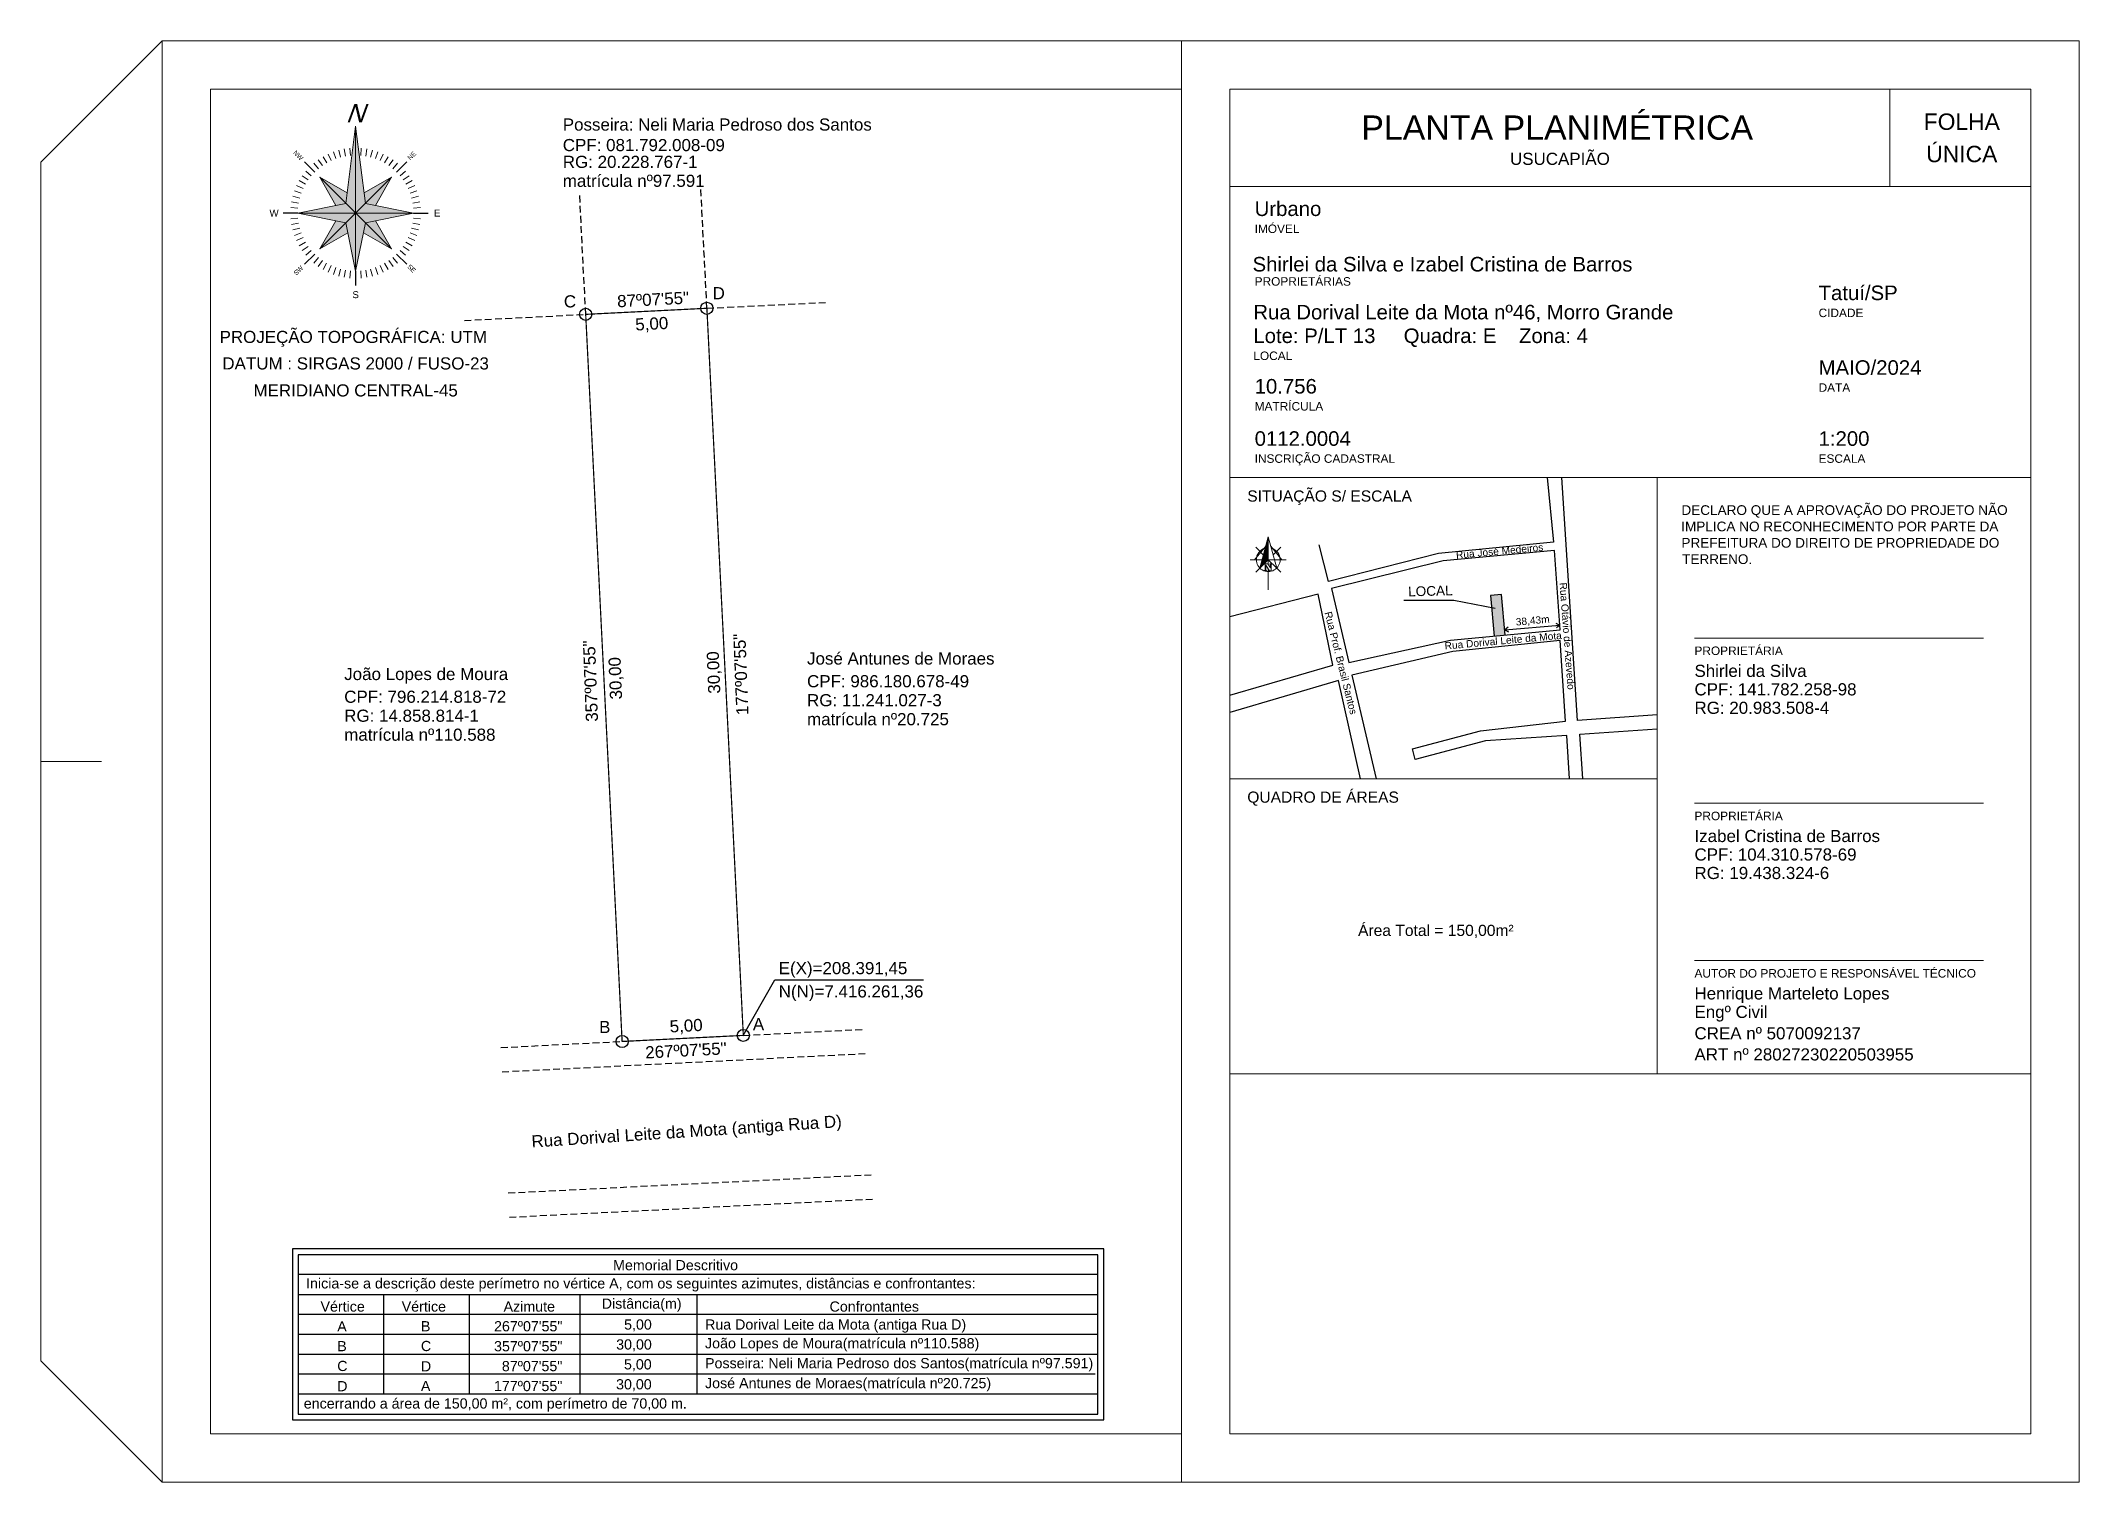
# Paper-space layout 'Layout1' of a CAD drawing. Header units: metres, sheet in millimetres. Extents: x 80 to 500, y 37 to 334.
# The model-space entities are those that its viewports show. They can reach past a viewport. Long polylines and large blocks are cut down to what shows.
import ezdxf
from ezdxf.enums import TextEntityAlignment as Align

# ---------------------------------------------------------------- set-up
doc = ezdxf.new("R2010")
doc.units = ezdxf.units.M
doc.linetypes.add('DASHED', pattern=[0.75, 0.5, -0.25])
for name, color, linetype in [('Confrontante', 2, 'Continuous'), ('D-LIMITES-TXT', 1, 'Continuous'), ('DIVISA', 5, 'Continuous'), ('FOLHA', 7, 'Continuous'), ('LEV', 8, 'DASHED'), ('Nome Rua', 7, 'Continuous'), ('Pontos de divisa', 7, 'Continuous'), ('Quadro Memorial Descritivo', 7, 'Continuous'), ('VP', 6, 'Continuous')]:
    doc.layers.add(name, color=color, linetype=linetype)
doc.layers.add('Hat Mapa', color=7, linetype='Continuous', lineweight=0, true_color=0xd6e6f5)
for name, color, linetype, lineweight in [('Selo', 7, 'Continuous', 0), ('T-NORTEROSA-02', 250, 'Continuous', 20), ('T-NORTEROSA-03', 7, 'Continuous', 30), ('T-NORTEROSA-07', 7, 'Continuous', 25), ('T-NORTEROSA-SOL', 8, 'Continuous', 15)]:
    doc.layers.add(name, color=color, linetype=linetype, lineweight=lineweight)
doc.styles.add('4.0', font='arial.ttf', dxfattribs={"width": 2, "height": 4})
doc.styles.add('ARIAL', font='arial.ttf')
doc.styles.add('CL120A', font='arial.ttf', dxfattribs={"height": 4.572})
doc.styles.add('CL80A', font='arial.ttf', dxfattribs={"height": 3.048})
doc.styles.add('PDF Arial', font='arial.ttf')
doc.styles.add('Selo_Arial', font='arial.ttf')

# ---------------------------------------------------------------- blocks, each defined once
blk = doc.blocks.new('VD_ANONYM_3628')
at = {"color": 0, "linetype": 'Continuous'}
for p, q in [((143.4, -424.1), (147.6, -419.8)), ((143.6, -423.4), (147.6, -419.3)), ((143.8, -422.6), (147.6, -418.8)), ((144, -421.9), (147.6, -418.2)), ((144.2, -421.2), (147.6, -417.7)), ((144.4, -420.4), (147.6, -417.2)), ((144.6, -419.7), (147.6, -416.7)), ((144.8, -419), (147.6, -416.1)), ((145, -418.3), (147.6, -415.6)), ((145.2, -417.5), (147.6, -415.1)), ((145.4, -416.8), (147.6, -414.5)), ((145.6, -416.1), (147.6, -414)), ((145.8, -415.3), (147.6, -413.5)), ((146, -414.6), (147.6, -412.9)), ((146.2, -413.9), (147.6, -412.4)), ((146.4, -413.1), (147.6, -411.9)), ((146.6, -412.4), (147.6, -411.3)), ((146.8, -411.7), (147.6, -410.8)), ((147, -411), (147.6, -410.3)), ((147.2, -410.2), (147.6, -409.8)), ((147.4, -409.5), (147.6, -409.2)), ((147.6, -408.8), (147.6, -408.7)), ((142.8, -426.3), (147.6, -421.4)), ((143, -425.6), (147.6, -420.9)), ((143.2, -424.8), (147.6, -420.4))]:
    blk.add_line(p, q, dxfattribs=at)
blk = doc.blocks.new('NORTE_04')
at = {"linetype": 'Continuous'}
for p, q in [((-13.4, 0), (2.7, 0)), ((-2.9, 2.9), (-7.4, 7.4)), ((0, 3.7), (0, 10.6)), ((2.9, 2.9), (7.4, 7.4)), ((5.5, 0), (17.8, 0)), ((-2.9, -2.9), (-7.4, -7.4)), ((0, -3.7), (0, -10.6)), ((2.9, -2.9), (7.4, -7.4))]:
    blk.add_line(p, q, dxfattribs=at)
for points in [[(5, -5), (-13.4, 0), (4.9, 5), (0, 0), (5, -5)], [(0, -8), (0, 8), (-7.9, 1.5)], [(5.9, -1.5), (6, -1.5), (6.1, -1.5), (6.1, -1.5), (6.2, -1.5), (6.2, -1.5), (6.3, -1.5), (6.3, -1.5), (6.3, -1.4), (6.3, -1.4), (6.3, -1.4), (6.3, -1.3), (6.4, -1.3), (6.4, -1.2), (6.4, -1.2), (6.4, -1.1), (6.4, -1), (6.5, -1), (6.5, -2.3), (6.4, -2.3), (6.4, -2.3), (6.4, -2.2), (6.4, -2.2), (6.4, -2.1), (6.4, -2), (6.3, -2), (6.3, -1.9), (6.3, -1.9), (6.3, -1.9), (6.3, -1.9), (6.3, -1.8), (6.2, -1.8), (6.2, -1.8), (6.1, -1.8), (6.1, -1.8), (6, -1.8), (5.9, -1.8), (2.7, -1.8), (2.7, -2.3), (2.5, -2.3), (2.5, -0.2), (4.7, 1.4), (3.1, 1.4), (3.1, 1.4), (3, 1.4), (2.9, 1.4), (2.9, 1.4), (2.8, 1.4), (2.8, 1.4), (2.8, 1.4), (2.8, 1.3), (2.7, 1.3), (2.7, 1.3), (2.7, 1.2), (2.7, 1.2), (2.7, 1.1), (2.7, 1), (2.7, 1), (2.7, 0.9), (2.7, 0.9), (2.5, 0.9), (2.5, 2.2), (2.7, 2.2), (2.7, 2.2), (2.7, 2.1), (2.7, 2), (2.7, 2), (2.7, 1.9), (2.7, 1.9), (2.7, 1.8), (2.7, 1.8), (2.7, 1.8), (2.8, 1.7), (2.8, 1.7), (2.8, 1.7), (2.9, 1.7), (2.9, 1.7), (3, 1.7), (3.1, 1.7), (3.1, 1.7), (6.5, 1.7), (6.5, 0.8), (3.3, -1.5), (5.9, -1.5), (5.9, -1.5)], [(-7.9, -1.5), (0, -8)]]:
    blk.add_lwpolyline(points, dxfattribs=at)
for start, end in [(90, 164.973), (270, 90), (195.027, 270)]:
    blk.add_arc((0, 0), 7, start, end, dxfattribs=at)
at = {"linetype": 'Continuous', "rotation": 90.00000034377499}
blk.add_blockref('VD_ANONYM_3628', (-421.9, -147.6), dxfattribs=at)
blk = doc.blocks.new('Rosa dos Ventos')
at = {"layer": 'T-NORTEROSA-07'}
for points in [[(0, 38.06), (-4.26, 4.26), (0, 0)], [(-15.7, 15.7), (-8.64, 3.38), (-4.26, 4.26)], [(3.69, 8.82), (4.26, 4.26), (15.7, 15.7)], [(-25.38, 0), (-4.26, -4.26), (0, 0)], [(25.38, 0), (4.26, 4.26), (0, 0)], [(4.26, -4.26), (0, 0), (0, -25.38)], [(-15.7, -15.7), (-3.38, -8.64), (-4.26, -4.26)], [(15.7, -15.7), (8.64, -3.38), (4.26, -4.26)]]:
    blk.add_hatch(color=256, dxfattribs=at).paths.add_polyline_path(points)
at = {"layer": 'T-NORTEROSA-SOL'}
for color, points in [(253, [(0, 38.06), (0, 0), (4.26, 4.26)]), (256, [(-4.26, 4.26), (-3.69, 8.82), (-15.7, 15.7)]), (256, [(4.26, 4.26), (8.64, 3.38), (15.7, 15.7)]), (256, [(-25.38, 0), (0, 0), (-4.26, 4.26)]), (256, [(0, -25.38), (0, 0), (-4.26, -4.26)]), (256, [(0, 0), (4.26, -4.26), (25.38, 0)]), (256, [(-4.26, -4.26), (-8.64, -3.38), (-15.7, -15.7)]), (256, [(4.26, -4.26), (3.38, -8.64), (15.7, -15.7)])]:
    blk.add_hatch(color=color, dxfattribs=at).paths.add_polyline_path(points)
at = {"layer": 'T-NORTEROSA-02'}
for p, q in [((-4.26, 4.26), (0, 38.06)), ((0, -25.38), (0, 38.06)), ((0, 38.06), (4.26, 4.26)), ((-8.68, 23.85), (-9.76, 26.83)), ((-6.57, 24.51), (-7.39, 27.58)), ((-4.41, 24.99), (-4.96, 28.11)), ((-2.21, 25.28), (-2.49, 28.44)), ((2.21, 25.28), (2.49, 28.44)), ((4.41, 24.99), (4.96, 28.11)), ((6.57, 24.51), (7.39, 27.58)), ((8.68, 23.85), (9.76, 26.83)), ((-19.44, 16.31), (-21.87, 18.35)), ((-16.31, 19.44), (-18.35, 21.87)), ((-14.56, 20.79), (-16.37, 23.39)), ((-12.69, 21.98), (-14.27, 24.72)), ((-10.72, 23), (-12.06, 25.87)), ((10.72, 23), (12.06, 25.87)), ((12.69, 21.98), (14.27, 24.72)), ((14.56, 20.79), (16.37, 23.39)), ((16.31, 19.44), (18.35, 21.87)), ((19.44, 16.31), (21.87, 18.35)), ((-23.85, 8.68), (-26.83, 9.76)), ((-23, 10.72), (-25.87, 12.06)), ((-21.98, 12.69), (-24.72, 14.27)), ((-20.79, 14.56), (-23.39, 16.37)), ((15.7, -15.7), (-15.7, 15.7)), ((-15.7, 15.7), (-8.64, 3.38)), ((15.7, 15.7), (-15.7, -15.7)), ((-3.69, 8.82), (-15.7, 15.7)), ((15.7, 15.7), (3.69, 8.82)), ((8.64, 3.38), (15.7, 15.7)), ((20.79, 14.56), (23.39, 16.37)), ((21.98, 12.69), (24.72, 14.27)), ((23, 10.72), (25.87, 12.06)), ((23.85, 8.68), (26.83, 9.76)), ((-25.28, 2.21), (-28.44, 2.49)), ((-24.99, 4.41), (-28.11, 4.96)), ((-24.51, 6.57), (-27.58, 7.39)), ((-25.38, 0), (-4.26, 4.26)), ((-25.38, 0), (-4.26, -4.26)), ((-25.38, 0), (25.38, 0)), ((25.38, 0), (4.26, 4.26)), ((4.26, -4.26), (25.38, 0)), ((24.51, 6.57), (27.58, 7.39)), ((24.99, 4.41), (28.11, 4.96)), ((25.28, 2.21), (28.44, 2.49)), ((-25.28, -2.21), (-28.44, -2.49)), ((-24.99, -4.41), (-28.11, -4.96)), ((-24.51, -6.57), (-27.58, -7.39)), ((-23.85, -8.68), (-26.83, -9.76)), ((-8.64, -3.38), (-15.7, -15.7)), ((-15.7, -15.7), (-3.38, -8.64)), ((-4.26, -4.26), (0, -25.38)), ((0, -25.38), (4.26, -4.26)), ((15.7, -15.7), (3.38, -8.64)), ((15.7, -15.7), (8.64, -3.38)), ((23.85, -8.68), (26.83, -9.76)), ((24.51, -6.57), (27.58, -7.39)), ((24.99, -4.41), (28.11, -4.96)), ((25.28, -2.21), (28.44, -2.49)), ((-23, -10.72), (-25.87, -12.06)), ((-21.98, -12.69), (-24.72, -14.27)), ((-20.79, -14.56), (-23.39, -16.37)), ((-19.44, -16.31), (-21.87, -18.35)), ((19.44, -16.31), (21.87, -18.35)), ((20.79, -14.56), (23.39, -16.37)), ((21.98, -12.69), (24.72, -14.27)), ((23, -10.72), (25.87, -12.06)), ((-16.31, -19.44), (-18.35, -21.87)), ((-14.56, -20.79), (-16.37, -23.39)), ((-12.69, -21.98), (-14.27, -24.72)), ((-10.72, -23), (-12.06, -25.87)), ((-8.68, -23.85), (-9.76, -26.83)), ((-6.57, -24.51), (-7.39, -27.58)), ((-4.41, -24.99), (-4.96, -28.11)), ((-2.21, -25.28), (-2.49, -28.44)), ((2.21, -25.28), (2.49, -28.44)), ((4.41, -24.99), (4.96, -28.11)), ((6.57, -24.51), (7.39, -27.58)), ((8.68, -23.85), (9.76, -26.83)), ((10.72, -23), (12.06, -25.87)), ((12.69, -21.98), (14.27, -24.72)), ((14.56, -20.79), (16.37, -23.39)), ((16.31, -19.44), (18.35, -21.87))]:
    blk.add_line(p, q, dxfattribs=at)
at = {"layer": 'T-NORTEROSA-03'}
for p, q in [((-17.94, 17.94), (-22.43, 22.43)), ((17.94, 17.94), (22.43, 22.43)), ((-25.38, 0), (-31.72, 0)), ((25.38, 0), (31.72, 0)), ((-17.94, -17.94), (-22.43, -22.43)), ((0, -25.38), (0, -31.72)), ((17.94, -17.94), (22.43, -22.43))]:
    blk.add_line(p, q, dxfattribs=at)
at = {"layer": 'T-NORTEROSA-02', "style": 'CL80A'}
for s, rotation, p in [('NW', 315, (-25.14, 25.3)), ('NE', 45, (24.58, 25.15)), ('SW', 45, (-25.08, -25.13)), ('SE', 315, (24.54, -24.29))]:
    blk.add_text(s, height=2.032, rotation=rotation, dxfattribs=at).set_placement(p, align=Align.MIDDLE)
at = {"layer": 'T-NORTEROSA-02', "style": 'CL120A'}
for s, p in [('W', (-35.72, 0)), ('E', (35.72, 0)), ('S', (0, -35.72))]:
    blk.add_text(s, height=3.05, dxfattribs=at).set_placement(p, align=Align.MIDDLE)
at = {"layer": 'T-NORTEROSA-03', "style": 'CL120A', "oblique": 20}
blk.add_text('N', height=8, dxfattribs=at).set_placement((-0.35, 43.81), align=Align.MIDDLE)

msp = doc.modelspace()

# ---------------------------------------------------------------- linework, layer by layer
at = {"layer": 'DIVISA', "const_width": 0.05}
msp.add_lwpolyline([(208391.453, 7416261.364), (208386.459, 7416261.114), (208384.958, 7416291.077), (208389.952, 7416291.327)], close=True, dxfattribs=at)
at = {"layer": 'LEV', "ltscale": 14}
for points in [[(208384.958, 7416291.077), (208384.708, 7416296.07)], [(208389.952, 7416291.327), (208389.702, 7416296.321)], [(208379.964, 7416290.827), (208384.958, 7416291.077)], [(208389.952, 7416291.327), (208394.946, 7416291.577)], [(208391.453, 7416261.364), (208396.447, 7416261.615)], [(208381.466, 7416260.864), (208386.459, 7416261.114)], [(208381.516, 7416259.865), (208396.497, 7416260.616)], [(208381.766, 7416254.872), (208396.747, 7416255.622)], [(208381.816, 7416253.873), (208396.797, 7416254.623)]]:
    msp.add_lwpolyline(points, dxfattribs=at)
at = {"layer": 'Pontos de divisa'}
msp.add_lwpolyline([(208391.453, 7416261.364), (208392.753, 7416263.658), (208398.873, 7416263.658)], dxfattribs=at)
for centre in [(208384.958, 7416291.077), (208389.952, 7416291.327), (208391.453, 7416261.364), (208386.459, 7416261.114)]:
    msp.add_circle(centre, 0.25, dxfattribs=at)

# ---------------------------------------------------------------- texts
at = {"layer": 'Confrontante', "linetype": 'Continuous', "style": 'ARIAL'}
msp.add_text('Posseira: Neli Maria Pedroso dos Santos', height=0.5, rotation=0, dxfattribs=at).set_placement((208384.014, 7416298.899), align=Align.MIDDLE_LEFT)
for s, p in [('CPF: 081.792.008-09', (208384.014, 7416298.053)), ('matrícula nº97.591', (208384.014, 7416296.58)), ('RG: 20.228.767-1', (208384.014, 7416297.361)), ('José Antunes de Moraes', (208394.079, 7416276.896)), ('João Lopes de Moura', (208375.007, 7416276.257)), ('CPF: 986.180.678-49', (208394.079, 7416275.959)), ('CPF: 796.214.818-72', (208375.007, 7416275.32)), ('RG: 11.241.027-3', (208394.079, 7416275.177)), ('RG: 14.858.814-1', (208375.007, 7416274.538)), ('matrícula nº20.725', (208394.079, 7416274.395)), ('matrícula nº110.588', (208375.007, 7416273.756))]:
    msp.add_text(s, height=0.5, dxfattribs=at).set_placement(p, align=Align.MIDDLE_LEFT)
at = {"layer": 'D-LIMITES-TXT', "color": 1, "linetype": 'Continuous', "style": 'ARIAL'}
for s, rotation, p in [('87º07\'55"', 2.98789, (208386.254, 7416291.615)), ('5,00', 2.98789, (208387.002, 7416290.658)), ('357º07\'55"', 92.1641, (208385.217, 7416274.289)), ('177º07\'55"', 92.1641, (208391.416, 7416274.563)), ('30,00', 92.1641, (208386.21, 7416275.207)), ('30,00', 92.1641, (208390.257, 7416275.446)), ('5,00', 2.98789, (208388.419, 7416261.731)), ('267º07\'55"', 2.98789, (208387.411, 7416260.66))]:
    msp.add_text(s, height=0.5, rotation=rotation, dxfattribs=at).set_placement(p, align=Align.MIDDLE_LEFT)
at = {"layer": 'Nome Rua', "color": 2, "linetype": 'Continuous', "style": 'ARIAL'}
msp.add_text('Rua Dorival Leite da Mota (antiga Rua D)', height=0.5, rotation=3.78148, dxfattribs=at).set_placement((208389.115, 7416257.413), align=Align.MIDDLE_CENTER)
at = {"layer": 'Pontos de divisa', "style": 'ARIAL'}
for s, p in [('C', (208384.058, 7416291.363)), ('D', (208390.188, 7416291.7)), ('E(X)=208.391,45', (208392.912, 7416263.887)), ('N(N)=7.416.261,36', (208392.912, 7416262.927)), ('B', (208385.511, 7416261.462)), ('A', (208391.847, 7416261.578))]:
    msp.add_text(s, height=0.5, dxfattribs=at).set_placement(p)

psp = doc.layouts.get("Layout1")

# ---------------------------------------------------------------- hatches: boundary and pattern name
at = {"layer": 'Hat Mapa', "linetype": 'ByBlock', "lineweight": 0}
h = psp.add_hatch(color=256, dxfattribs=at)
h.dxf.hatch_style = 2
h.paths.add_polyline_path([(381.35, 219.59), (379.06, 219.38), (379.84, 211.04), (382.13, 211.26)])

# ---------------------------------------------------------------- linework, layer by layer
for points in [[(390.76, 243.71), (392.07, 230.42), (368.36, 228.09), (345.73, 222.29), (343.79, 229.84)], [(413.38, 194.8), (397.01, 193.67), (393.78, 243.71)], [(325.38, 198.85), (346.61, 205.08), (343.54, 219.7), (325.38, 215.01)], [(382.13, 211.26), (381.35, 219.59), (379.06, 219.38), (379.84, 211.04)], [(395.35, 181.66), (394.82, 190.58), (378.03, 189.44), (363.56, 185.64), (362.98, 187.84), (377.02, 191.52), (394.5, 193.52), (393.41, 210.11), (371.3, 207.88), (350.52, 203.02), (355.49, 181.66)], [(382.03, 212.33), (393.33, 213.31)], [(382.7, 212.86), (382.03, 212.33), (382.78, 211.93)], [(392.55, 213.68), (393.33, 213.31), (392.68, 212.75)], [(352.31, 181.66), (347.79, 201.92), (325.38, 195.33)], [(398.09, 181.66), (397.49, 190.87), (413.38, 191.92)]]:
    psp.add_lwpolyline(points)
psp.add_lwpolyline([(349.86, 205.58), (370.85, 210.21), (393.4, 212.31), (392.28, 228.67), (369.32, 226.58), (346.33, 220.84)], close=True)
at = {"linetype": 'Continuous'}
psp.add_lwpolyline([(361.24, 218.45), (371.52, 218.45), (380.01, 216.77)], dxfattribs=at)
at = {"layer": 'Quadro Memorial Descritivo', "lineweight": 25}
for p, q in [((299.38, 84.79), (132.23, 84.79)), ((132.23, 84.79), (132.23, 49.54)), ((299.38, 49.54), (299.38, 84.79)), ((298.18, 83.59), (133.43, 83.59)), ((133.43, 83.59), (133.43, 50.74)), ((298.18, 50.74), (298.18, 83.59)), ((133.43, 50.74), (298.18, 50.74)), ((132.23, 49.54), (299.38, 49.54))]:
    psp.add_line(p, q, dxfattribs=at)
for points in [[(298.18, 79.49), (133.43, 79.49)], [(133.43, 75.38), (298.18, 75.38)], [(151.08, 54.85), (151.08, 75.38)], [(168.69, 54.85), (168.69, 75.38)], [(191.52, 54.85), (191.52, 75.38)], [(215.6, 54.85), (215.6, 75.38)], [(298.18, 71.28), (133.43, 71.28)], [(298.18, 67.17), (133.43, 67.17)], [(298.18, 63.06), (133.43, 63.06)], [(297.59, 58.96), (133.43, 58.96)], [(298.18, 54.85), (133.43, 54.85)]]:
    psp.add_lwpolyline(points, dxfattribs=at)
at = {"layer": 'Selo', "color": 7}
for p, q in [((105.37, 333.71), (500.38, 333.71)), ((500.38, 36.71), (500.38, 333.71)), ((115.37, 323.71), (315.38, 323.71)), ((325.38, 323.71), (325.38, 46.71)), ((325.38, 323.71), (490.38, 323.71)), ((490.38, 46.71), (490.38, 323.71)), ((490.38, 120.89), (325.38, 120.89)), ((325.38, 46.71), (490.38, 46.71))]:
    psp.add_line(p, q, dxfattribs=at)
at = {"layer": 'Selo', "color": 7, "linetype": 'Continuous'}
for p, q in [((105.37, 333.71), (105.37, 36.71)), ((115.37, 323.71), (115.37, 46.71)), ((461.38, 303.71), (461.38, 323.71)), ((490.38, 303.71), (325.38, 303.71)), ((490.38, 243.71), (325.38, 243.71)), ((413.38, 120.89), (413.38, 243.71)), ((421.1, 210.65), (480.63, 210.65)), ((80.37, 185.21), (92.88, 185.21)), ((413.38, 181.66), (325.38, 181.66)), ((421.1, 176.62), (480.63, 176.62)), ((421.1, 144.19), (480.63, 144.19)), ((315.38, 46.71), (115.37, 46.71)), ((500.38, 36.71), (105.37, 36.71))]:
    psp.add_line(p, q, dxfattribs=at)
at = {"layer": 'Selo', "linetype": 'Continuous'}
psp.add_line((315.38, 36.71), (315.38, 333.71), dxfattribs=at)
at = {"layer": 'Selo', "color": 7, "linetype": 'Continuous'}
psp.add_lwpolyline([(105.37, 36.71), (80.37, 61.71), (80.37, 308.71), (105.37, 333.71)], dxfattribs=at)

# ---------------------------------------------------------------- block references
at = {"layer": 'Selo', "linetype": 'Continuous', "xscale": 0.35, "yscale": 0.35, "zscale": 0.35, "rotation": 269.9999999999999}
psp.add_blockref('NORTE_04', (333.28, 226.79, -22.57), dxfattribs=at)
at = {"layer": 'T-NORTEROSA-SOL', "xscale": 0.4703999999999997, "yscale": 0.4703999999999997, "zscale": 0.7839999999999999, "rotation": 359.9998784322544}
psp.add_blockref('Rosa dos Ventos', (145.25, 298.2), dxfattribs=at)

# ---------------------------------------------------------------- texts
at = {"layer": 'FOLHA', "style": '4.0'}
for s, p in [('PROJEÇÃO TOPOGRÁFICA: UTM ', (145.25, 271.44)), ('DATUM : SIRGAS 2000 / FUSO-23', (145.25, 265.98)), ('MERIDIANO CENTRAL-45', (145.25, 260.42))]:
    psp.add_text(s, height=2.5, dxfattribs=at).set_placement(p, align=Align.CENTER)
at = {"layer": 'Quadro Memorial Descritivo', "style": 'PDF Arial'}
for s, insert, char_height, attachment_point in [('Memorial Descritivo', (211.17, 80.36), 2.0999, 8), ('Inicia-se a descrição deste perímetro no vértice A, com os seguintes azimutes, distâncias e confrontantes:', (135.04, 75.99), 2.09992, 7), ('Vértice', (138.01, 71.83), 2.1, 7), ('Vértice', (154.74, 71.83), 2.1, 7), ('Confrontantes', (242.9, 71.83), 2.0999, 7), ('A', (141.46, 67.77), 2.1, 7), ('B', (158.7, 67.8), 2.1, 7), ('267º07\'55"', (187.86, 67.77), 2.1, 9), ('5,00', (206.27, 67.77), 2.1, 9), ('Rua Dorival Leite da Mota (antiga Rua D)', (217.24, 67.53), 2.0999, 7), ('B', (141.46, 63.7), 2.1, 7), ('C', (158.7, 63.7), 2.1, 7), ('357º07\'55"', (187.86, 63.66), 2.1, 9), ('30,00', (206.27, 63.66), 2.1, 9), ('João Lopes de Moura(matrícula nº110.588)', (217.24, 63.66), 2.0999, 7), ('C', (141.46, 59.59), 2.1, 7), ('D', (158.7, 59.55), 2.1, 7), ('87º07\'55"', (187.84, 59.56), 2.1, 9), ('5,00', (206.25, 59.56), 2.1, 9), ('Posseira: Neli Maria Pedroso dos Santos(matrícula nº97.591)', (217.24, 59.56), 2.0999, 7), ('D', (141.46, 55.45), 2.1, 7), ('A', (158.7, 55.49), 2.1, 7), ('177º07\'55"', (187.84, 55.45), 2.1, 9), ('30,00', (206.25, 55.45), 2.1, 9), ('José Antunes de Moraes(matrícula nº20.725)', (217.24, 55.45), 2.0999, 7), ('encerrando a área de 150,00 m², com perímetro de 70,00 m.', (134.57, 51.26), 2.0999, 7)]:
    psp.add_mtext(s, dxfattribs=dict(at, insert=insert, char_height=char_height, attachment_point=attachment_point))
at = {"layer": 'Quadro Memorial Descritivo', "width": 11.7143, "attachment_point": 7, "style": 'PDF Arial'}
for s, insert, char_height in [('Azimute', (175.73, 71.83), 2.1), ('Distância(m)', (195.95, 71.83), 2.0999)]:
    psp.add_mtext(s, dxfattribs=dict(at, insert=insert, char_height=char_height))
at = {"layer": 'Selo', "color": 7, "linetype": 'Continuous', "style": 'ARIAL'}
for s, height, p in [('PLANTA PLANIMÉTRICA', 5, (352.45, 313.32)), ('Urbano', 3, (330.48, 297.6)), ('Tatuí/SP', 3, (446.67, 280.27)), ('Rua Dorival Leite da Mota nº46, Morro Grande', 3, (330.21, 276.3)), ('Lote: P/LT 13     Quadra: E    Zona: 4', 3, (330.21, 271.43)), ('MAIO/2024', 3, (446.67, 264.88)), ('10.756', 3, (330.48, 261.02)), ('0112.0004', 3, (330.48, 250.25)), ('1:200', 3, (446.67, 250.25)), ('SITUAÇÃO S/ ESCALA', 2.3, (328.96, 238.76)), ('DECLARO QUE A APROVAÇÃO DO PROJETO NÃO', 2, (418.41, 236.01)), ('IMPLICA NO RECONHECIMENTO POR PARTE DA', 2, (418.37, 232.64)), ('PREFEITURA DO DIREITO DE PROPRIEDADE DO', 2, (418.41, 229.27)), ('TERRENO.', 2, (418.56, 225.9)), ('QUADRO DE ÁREAS', 2.3, (328.96, 176.72))]:
    psp.add_text(s, height=height, dxfattribs=at).set_placement(p)
for s, p in [('FOLHA', (476.18, 317.04)), ('ÚNICA', (476.18, 310.38))]:
    psp.add_text(s, height=3.37, dxfattribs=at).set_placement(p, align=Align.MIDDLE_CENTER)
for s, p in [('IMÓVEL', (330.48, 295.85)), ('PROPRIETÁRIAS', (330.48, 285)), ('CIDADE', (446.67, 278.52)), ('LOCAL', (330.21, 269.68)), ('DATA', (446.67, 263.13)), ('MATRÍCULA', (330.48, 259.27)), ('INSCRIÇÃO CADASTRAL', (330.48, 248.5)), ('ESCALA', (446.67, 248.5))]:
    psp.add_text(s, height=1.75, dxfattribs=at).set_placement(p, align=Align.TOP_LEFT)
at = {"layer": 'Selo', "color": 0, "linetype": 'Continuous', "style": 'ARIAL'}
psp.add_text('Shirlei da Silva e Izabel Cristina de Barros', height=3, dxfattribs=at).set_placement((330.05, 286.17))
at = {"layer": 'Selo', "linetype": 'Continuous', "style": 'ARIAL'}
for s, height, rotation, p in [('Rua José Medeiros', 1.5, 5.2182, (372.03, 227)), ('LOCAL', 2, 1.529, (362.13, 219.23)), ('Rua Otávio de Azevedo', 1.5, 274.3762, (393.28, 222.03)), ('Rua Prof. Brasil Santos', 1.5, 284.1892, (344.86, 215.89)), ('38,43m', 1.5, 5.2182, (384.35, 213.2)), ('Rua Dorival Leite da Mota', 1.5, 5.2182, (369.69, 208.27))]:
    psp.add_text(s, height=height, rotation=rotation, dxfattribs=at).set_placement(p)
at = {"layer": 'Selo', "color": 7, "style": 'Selo_Arial'}
for s, height, p in [('PROPRIETÁRIA', 1.75, (421.1, 208.9)), ('PROPRIETÁRIA', 1.75, (421.1, 174.87)), ('AUTOR DO PROJETO E RESPONSÁVEL TÉCNICO', 1.75, (421.1, 142.44)), ('Henrique Marteleto Lopes', 2.5, (421.1, 138.68)), ('Engº Civil', 2.5, (421.1, 134.87)), ('CREA nº 5070092137', 2.5, (421.1, 130.46))]:
    psp.add_text(s, height=height, dxfattribs=at).set_placement(p, align=Align.TOP_LEFT)
at = {"layer": 'Selo', "color": 0, "style": 'Selo_Arial'}
for s, p in [('Shirlei da Silva', (421.1, 205.14)), ('CPF: 141.782.258-98', (421.1, 201.33)), ('RG: 20.983.508-4', (421.1, 197.53)), ('Izabel Cristina de Barros', (421.1, 171.11)), ('CPF: 104.310.578-69', (421.1, 167.3)), ('RG: 19.438.324-6', (421.1, 163.49))]:
    psp.add_text(s, height=2.5, dxfattribs=at).set_placement(p, align=Align.TOP_LEFT)
at = {"layer": 'Selo', "linetype": 'Continuous', "style": 'ARIAL'}
psp.add_text('Área Total = 150,00m²', height=2.3, dxfattribs=at).set_placement((351.79, 149.27))
at = {"layer": 'Selo', "style": 'Selo_Arial'}
psp.add_text('ART nº 28027230220503955', height=2.5, dxfattribs=at).set_placement((421.1, 126.11), align=Align.TOP_LEFT)
at = {"layer": 'Selo', "color": 7, "insert": (393.38, 309.37), "char_height": 2.5, "width": 136, "attachment_point": 5, "style": 'Selo_Arial'}
psp.add_mtext('USUCAPIÃO', dxfattribs=at)

# ---------------------------------------------------------------- viewports
at = {"layer": 'VP', "linetype": 'Continuous'}
psp.add_viewport(center=(215.38, 185.21), size=(200, 277), view_center_point=(208389.504, 7416272.651), view_height=55.4, dxfattribs=at)

doc.saveas('drawing.dxf')
